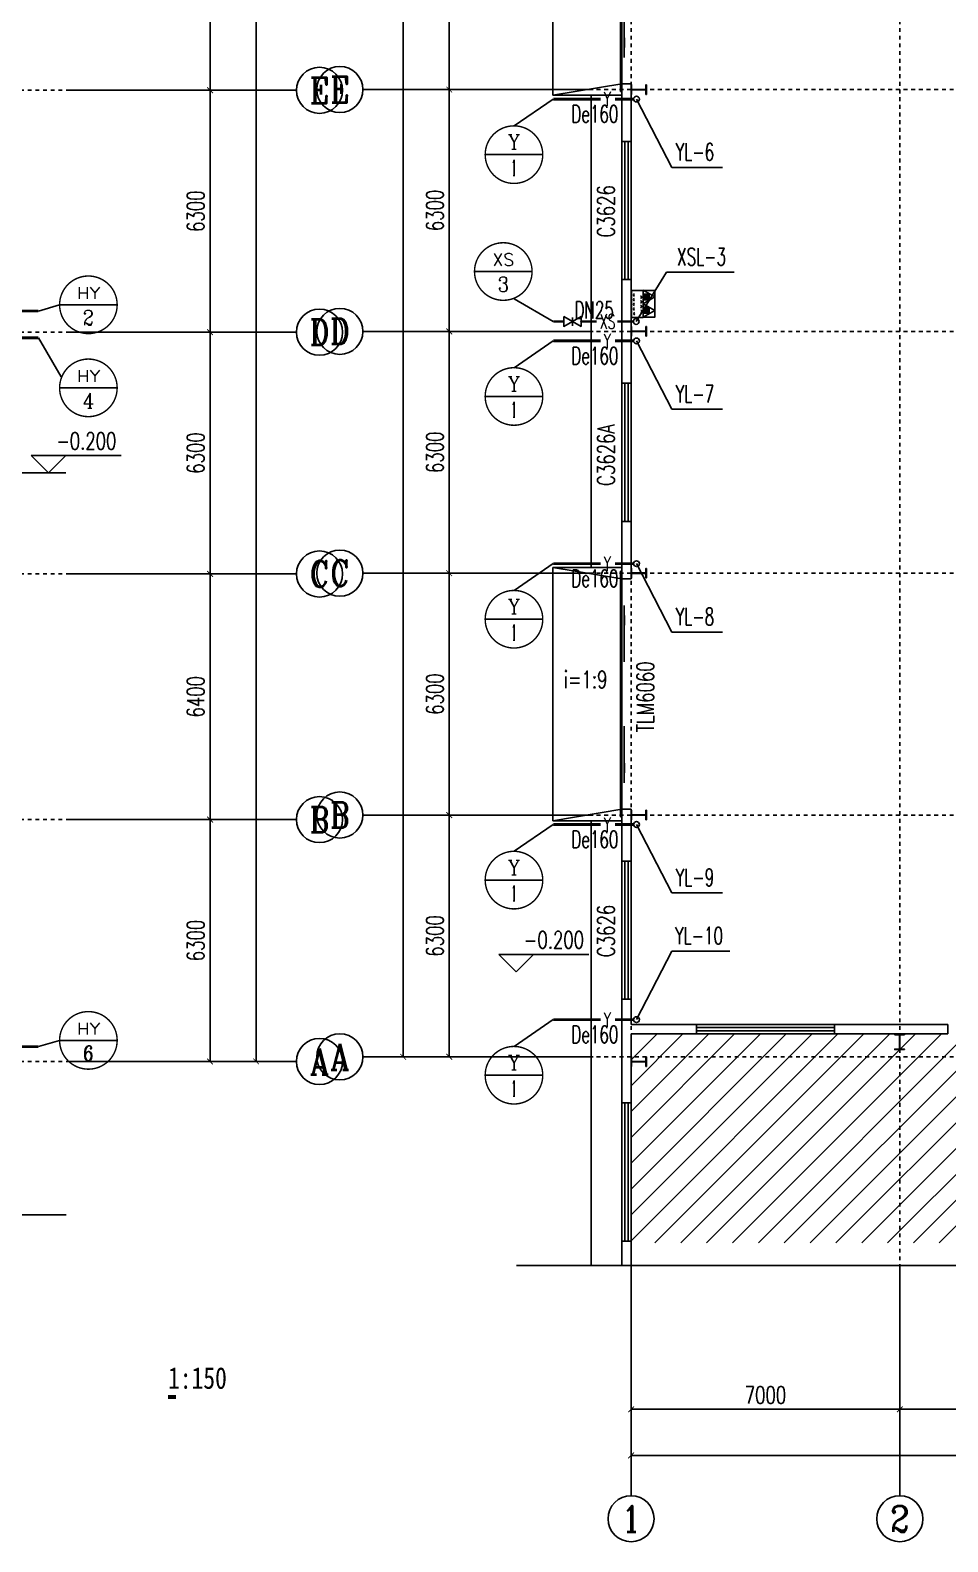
# Model space of a CAD drawing. Header units: millimetres. Extents: x 422266 to 846701, y 53777 to 109039.
# Drawn here: x 422386.35 to 422410.26, y 54715.92 to 54755.3 of the extents above; entities that cross this region are included whole.
import ezdxf
from ezdxf.enums import TextEntityAlignment as Align

# ---------------------------------------------------------------- set-up
doc = ezdxf.new("R2010")
doc.units = ezdxf.units.MM
doc.linetypes.add('DOTE', pattern=[2.42, 2, -0.2, 0.02, -0.2])
for name, color, linetype in [('AXIS_TEXT', 7, 'Continuous'), ('AXIS_外部', 171, 'Continuous'), ('COLUMN', 2, 'Continuous'), ('DIM_SYMB', 171, 'Continuous'), ('DIM_消防', 3, 'Continuous'), ('DIM_雨水', 3, 'Continuous'), ('DOTE', 8, 'DOTE'), ('GROUND', 150, 'Continuous'), ('JZ__灭火器', 6, 'Continuous'), ('PIPE-消防', 1, 'Continuous'), ('PIPE-雨水', 4, 'Continuous'), ('PUB_TEXT', 7, 'Continuous'), ('TEXT_消防', 7, 'Continuous'), ('TEXT_雨水', 7, 'Continuous'), ('TWT_TEXT', 7, 'Continuous'), ('VALVE_消防', 7, 'Continuous'), ('VPIPE-消防', 1, 'Continuous'), ('VPIPE-雨水', 4, 'Continuous'), ('WALL-PARAPET', 6, 'Continuous'), ('WINDOW', 140, 'Continuous'), ('WINDOW_TEXT', 7, 'Continuous'), ('标高', 83, 'Continuous')]:
    doc.layers.add(name, color=color, linetype=linetype)
doc.styles.add('_TCH_AXIS', font='COMPLEX', dxfattribs={"bigfont": 'GBCBIG'})
doc.styles.add('_TCH_DIM', font='SIMPLEX', dxfattribs={"bigfont": 'GBCBIG'})
doc.styles.add('_TCH_DIM_T3', font='SIMPLEX', dxfattribs={"width": 0.705882, "bigfont": 'GBCBIG'})
doc.styles.add('_TCH_WINDOW', font='SIMPLEX', dxfattribs={"height": 3.5, "bigfont": 'GBCBIG'})
doc.styles.add('_TWT_CIRCLE', font='COMPLEX', dxfattribs={"width": 1.1, "height": 3, "bigfont": 'HZTXT'})
doc.styles.add('_TWT_PIPEDN', font='SIMPLEX', dxfattribs={"width": 0.8, "height": 3, "bigfont": 'HZTXT'})
doc.styles.add('_TWT_PIPETEXT', font='COMPLEX', dxfattribs={"width": 0.8, "height": 2.5, "bigfont": 'HZTXT'})
doc.styles.add('_TWT_SERIAL', font='COMPLEX', dxfattribs={"width": 0.8, "height": 3, "bigfont": 'HZTXT'})
doc.styles.add('COMPLEX', font='COMPLEX')
doc.styles.add('HT', font='simhei.ttf', dxfattribs={"width": 0.8})
doc.dimstyles.new('_TCH_ARCH&&150', dxfattribs={"dimtxt": 446.25, "dimasz": 150, "dimexe": 375, "dimexo": 450, "dimgap": 150, "dimtad": 1, "dimdec": 0, "dimzin": 0, "dimdsep": 46, "dimtxsty": '_TCH_DIM_T3', "dimblk": 'ARCHTICK', "dimcen": 0.09, "dimclrt": 7, "dimazin": 2, "dimtfac": 1, "dimtdec": 0, "dimtix": 1, "dimtmove": 2, "dimatfit": 3, "dimfxl": 0, "dimtolj": 1, "dimtzin": 0, "dimarcsym": 0})

# ---------------------------------------------------------------- blocks, each defined once
blk = doc.blocks.new('_AXISO')
blk.add_circle((0, 0), 0.5)
at = {"layer": 'AXIS_TEXT', "style": 'COMPLEX', "width": 1.041667}
blk.add_attdef('A', text='', height=0.56, dxfattribs=at).set_placement((-0.25, -0.28), (0.25, -0.28), align=Align.FIT)
blk = doc.blocks.new('_ArchTick')
at = {"color": 0, "linetype": 'ByBlock', "const_width": 0.15}
blk.add_lwpolyline([(-0.5, -0.5), (0.5, 0.5)], dxfattribs=at)
blk = doc.blocks.new('*D123')
at = {"layer": 'AXIS_外部', "color": 0, "lineweight": -2}
for p, q in [((551566, 124656), (556441, 124656)), ((556066, 67416), (556066, 124656)), ((551566, 67416), (556441, 67416))]:
    blk.add_line(p, q, dxfattribs=at)
at = {"layer": 'Defpoints', "color": 0}
for p in [(551116, 124656), (556066, 124656), (551116, 67416)]:
    blk.add_point(p, dxfattribs=at)
at = {"layer": 'AXIS_外部', "color": 0, "lineweight": -2, "xscale": 150, "yscale": 150, "zscale": 150}
for p, rotation in [((556066, 124656), 90), ((556066, 67416), 270)]:
    blk.add_blockref('_ArchTick', p, dxfattribs=dict(at, rotation=rotation))
at = {"layer": 'AXIS_外部', "color": 7, "insert": (555693, 96036), "char_height": 446.2, "attachment_point": 5, "rotation": 90, "style": '_TCH_DIM_T3'}
blk.add_mtext('\\A1;57240', dxfattribs=at)
blk = doc.blocks.new('*D124')
at = {"layer": 'AXIS_外部', "color": 0, "lineweight": -2}
for p, q in [((551566, 73716), (555241, 73716)), ((554866, 67416), (554866, 73716)), ((551566, 67416), (555241, 67416))]:
    blk.add_line(p, q, dxfattribs=at)
at = {"layer": 'Defpoints', "color": 0}
for p in [(551116, 73716), (554866, 73716), (551116, 67416)]:
    blk.add_point(p, dxfattribs=at)
at = {"layer": 'AXIS_外部', "color": 0, "lineweight": -2, "xscale": 150, "yscale": 150, "zscale": 150}
for p, rotation in [((554866, 73716), 90), ((554866, 67416), 270)]:
    blk.add_blockref('_ArchTick', p, dxfattribs=dict(at, rotation=rotation))
at = {"layer": 'AXIS_外部', "color": 7, "insert": (554493, 70566), "char_height": 446.2, "attachment_point": 5, "rotation": 90, "style": '_TCH_DIM_T3'}
blk.add_mtext('\\A1;6300', dxfattribs=at)
blk = doc.blocks.new('*D125')
at = {"layer": 'AXIS_外部', "color": 0, "lineweight": -2}
for p, q in [((551566, 80116), (555241, 80116)), ((554866, 73716), (554866, 80116)), ((551566, 73716), (555241, 73716))]:
    blk.add_line(p, q, dxfattribs=at)
at = {"layer": 'Defpoints', "color": 0}
for p in [(551116, 80116), (554866, 80116), (551116, 73716)]:
    blk.add_point(p, dxfattribs=at)
at = {"layer": 'AXIS_外部', "color": 0, "lineweight": -2, "xscale": 150, "yscale": 150, "zscale": 150}
for p, rotation in [((554866, 80116), 90), ((554866, 73716), 270)]:
    blk.add_blockref('_ArchTick', p, dxfattribs=dict(at, rotation=rotation))
at = {"layer": 'AXIS_外部', "color": 7, "insert": (554493, 76916), "char_height": 446.2, "attachment_point": 5, "rotation": 90, "style": '_TCH_DIM_T3'}
blk.add_mtext('\\A1;6400', dxfattribs=at)
blk = doc.blocks.new('*D126')
at = {"layer": 'AXIS_外部', "color": 0, "lineweight": -2}
for p, q in [((551566, 86416), (555241, 86416)), ((554866, 80116), (554866, 86416)), ((551566, 80116), (555241, 80116))]:
    blk.add_line(p, q, dxfattribs=at)
at = {"layer": 'Defpoints', "color": 0}
for p in [(551116, 86416), (554866, 86416), (551116, 80116)]:
    blk.add_point(p, dxfattribs=at)
at = {"layer": 'AXIS_外部', "color": 0, "lineweight": -2, "xscale": 150, "yscale": 150, "zscale": 150}
for p, rotation in [((554866, 86416), 90), ((554866, 80116), 270)]:
    blk.add_blockref('_ArchTick', p, dxfattribs=dict(at, rotation=rotation))
at = {"layer": 'AXIS_外部', "color": 7, "insert": (554493, 83266), "char_height": 446.2, "attachment_point": 5, "rotation": 90, "style": '_TCH_DIM_T3'}
blk.add_mtext('\\A1;6300', dxfattribs=at)
blk = doc.blocks.new('*D127')
at = {"layer": 'AXIS_外部', "color": 0, "lineweight": -2}
for p, q in [((551566, 92716), (555241, 92716)), ((554866, 86416), (554866, 92716)), ((551566, 86416), (555241, 86416))]:
    blk.add_line(p, q, dxfattribs=at)
at = {"layer": 'Defpoints', "color": 0}
for p in [(551116, 92716), (554866, 92716), (551116, 86416)]:
    blk.add_point(p, dxfattribs=at)
at = {"layer": 'AXIS_外部', "color": 0, "lineweight": -2, "xscale": 150, "yscale": 150, "zscale": 150}
for p, rotation in [((554866, 92716), 90), ((554866, 86416), 270)]:
    blk.add_blockref('_ArchTick', p, dxfattribs=dict(at, rotation=rotation))
at = {"layer": 'AXIS_外部', "color": 7, "insert": (554493, 89566), "char_height": 446.2, "attachment_point": 5, "rotation": 90, "style": '_TCH_DIM_T3'}
blk.add_mtext('\\A1;6300', dxfattribs=at)
blk = doc.blocks.new('*D128')
at = {"layer": 'AXIS_外部', "color": 0, "lineweight": -2}
for p, q in [((551566, 99116), (555241, 99116)), ((554866, 92716), (554866, 99116)), ((551566, 92716), (555241, 92716))]:
    blk.add_line(p, q, dxfattribs=at)
at = {"layer": 'Defpoints', "color": 0}
for p in [(551116, 99116), (554866, 99116), (551116, 92716)]:
    blk.add_point(p, dxfattribs=at)
at = {"layer": 'AXIS_外部', "color": 0, "lineweight": -2, "xscale": 150, "yscale": 150, "zscale": 150}
for p, rotation in [((554866, 99116), 90), ((554866, 92716), 270)]:
    blk.add_blockref('_ArchTick', p, dxfattribs=dict(at, rotation=rotation))
at = {"layer": 'AXIS_外部', "color": 7, "insert": (554493, 95916), "char_height": 446.2, "attachment_point": 5, "rotation": 90, "style": '_TCH_DIM_T3'}
blk.add_mtext('\\A1;6400', dxfattribs=at)
blk = doc.blocks.new('A$C3ACC4A1C')
at = {"layer": 'COLUMN'}
h = blk.add_hatch(color=256, dxfattribs=at)
h.paths.add_polyline_path([(125, 400), (0, 400), (0, 388), (120, 388), (120, 200), (125, 200)])
h.paths.add_polyline_path([(250, 400), (125, 400), (125, 200), (130, 200), (130, 388), (250, 388)])
h.paths.add_polyline_path([(250, 12), (130, 12), (130, 200), (125, 200), (125, 0), (250, 0)])
h.paths.add_polyline_path([(125, 200), (120, 200), (120, 12), (0, 12), (0, 0), (125, 0)])
blk.add_lwpolyline([(0, 0), (0, 12), (120, 12), (120, 388), (0, 388), (0, 400), (250, 400), (250, 388), (130, 388), (130, 12), (250, 12), (250, 0)], close=True, dxfattribs=at)
blk = doc.blocks.new('消防软管卷盘')
blk.add_lwpolyline([(4963954, 151899), (4963954, 150312), (4964641, 150312), (4964641, 151899)], close=True)
for points, const_width in [([(4964134, 151704), (4964482, 151704)], 1), ([(4964134, 151566), (4964482, 151566)], 1), ([(4964134, 151428), (4964482, 151428)], 1), ([(4964134, 151290), (4964482, 151290)], 1), ([(4964134, 151152), (4964482, 151152)], 1), ([(4964134, 151014), (4964482, 151014)], 0.1), ([(4964134, 150876), (4964482, 150876)], 1), ([(4964134, 150738), (4964482, 150738)], 1), ([(4964150, 150600), (4964499, 150600)], 1), ([(4964150, 150462), (4964499, 150462)], 1)]:
    blk.add_lwpolyline(points, dxfattribs=dict(const_width=const_width))
for centre, start, end in [((4964134, 151636), 90, 270), ((4964134, 151360), 90, 270), ((4964134, 151084), 90, 270), ((4964482, 151498), 270, 90), ((4964482, 151222), 270, 90), ((4964482, 150946), 270, 90), ((4964134, 150808), 90, 270), ((4964150, 150532), 90, 270), ((4964499, 150670), 270, 90)]:
    blk.add_arc(centre, 69, start, end)
blk = doc.blocks.new('手提式干粉灭火器')
h = blk.add_hatch()
h.set_pattern_fill('ANSI31', color=256, scale=225.365854, style=0)
h.set_pattern_definition([(45, (276289.086, 185586.136), (-19.9197154, 19.9197154), [])])
h.paths.add_polyline_path([(72, 158), (-72, 158), (-72, 19), (72, 19)])
for points in [[(0, 303), (-175, 0), (175, 0)], [(-72, 19), (72, 19), (72, 158), (-72, 158)]]:
    blk.add_lwpolyline(points, close=True)
blk = doc.blocks.new('92623')
blk.add_lwpolyline([(8910066, 83014), (8909273, 83014), (8909273, 82670), (8910066, 82670)], close=True)
at = {"xscale": -0.5, "yscale": 0.5, "zscale": 0.5, "rotation": 89.99999999998747}
blk.add_blockref('消防软管卷盘', (8985223, 2565334), dxfattribs=at)
at = {"layer": 'JZ__灭火器', "xscale": 1.141071624, "yscale": 1.141071624, "zscale": 1.141071624, "rotation": 180}
for p in [(8909466, 83014), (8909863, 83014)]:
    blk.add_blockref('手提式干粉灭火器', p, dxfattribs=at)
blk = doc.blocks.new('$WINLIB2D$00000001')
for p, q in [((-0.5, 0.5), (0.5, 0.5)), ((-0.5, 0.5), (-0.5, -0.5)), ((0.5, -0.5), (0.5, 0.5)), ((0.5, 0.167), (-0.5, 0.167)), ((0.5, -0.167), (-0.5, -0.167)), ((-0.5, -0.5), (0.5, -0.5))]:
    blk.add_line(p, q)
blk = doc.blocks.new('$DorLib2D$00000130')
at = {"color": 0, "linetype": 'Continuous'}
for p, q in [((-0.5333, 0.6601), (-0.5333, 0.5127)), ((0, 0.6601), (-0.5333, 0.6601)), ((0, 0.5127), (0, 0.6601)), ((0.5333, 0.6601), (0, 0.6601)), ((0.5333, 0.6601), (0.5333, 0.5127)), ((0, 0.5127), (-0.5333, 0.5127)), ((0.5333, 0.5127), (0, 0.5127)), ((-0.3853, 0.2694), (-0.1396, 0.2694)), ((-0.3853, 0.2694), (-0.2999, 0.2144)), ((-0.2999, 0.2144), (-0.2999, 0.2694)), ((0.3853, 0.2694), (0.1396, 0.2694)), ((0.2999, 0.2144), (0.2999, 0.2694)), ((0.3853, 0.2694), (0.2999, 0.2144))]:
    blk.add_line(p, q, dxfattribs=at)
blk = doc.blocks.new('*D134')
at = {"layer": 'AXIS_外部', "color": 0, "lineweight": -2}
for p, q in [((434387, 125665), (429512, 125665)), ((429887, 68425), (429887, 125665)), ((434387, 68425), (429512, 68425))]:
    blk.add_line(p, q, dxfattribs=at)
at = {"layer": 'Defpoints', "color": 0}
for p in [(429887, 125665), (434837, 125665), (434837, 68425)]:
    blk.add_point(p, dxfattribs=at)
at = {"layer": 'AXIS_外部', "color": 0, "lineweight": -2, "xscale": 150, "yscale": 150, "zscale": 150}
for p, rotation in [((429887, 125665), 90), ((429887, 68425), 270)]:
    blk.add_blockref('_ArchTick', p, dxfattribs=dict(at, rotation=rotation))
at = {"layer": 'AXIS_外部', "color": 7, "insert": (429514, 97045), "char_height": 446.2, "attachment_point": 5, "rotation": 90, "style": '_TCH_DIM_T3'}
blk.add_mtext('\\A1;57240', dxfattribs=at)
blk = doc.blocks.new('*D135')
at = {"layer": 'AXIS_外部', "color": 0, "lineweight": -2}
for p, q in [((434387, 74725), (430712, 74725)), ((431087, 68425), (431087, 74725)), ((434387, 68425), (430712, 68425))]:
    blk.add_line(p, q, dxfattribs=at)
at = {"layer": 'Defpoints', "color": 0}
for p in [(431087, 74725), (434837, 74725), (434837, 68425)]:
    blk.add_point(p, dxfattribs=at)
at = {"layer": 'AXIS_外部', "color": 0, "lineweight": -2, "xscale": 150, "yscale": 150, "zscale": 150}
for p, rotation in [((431087, 74725), 90), ((431087, 68425), 270)]:
    blk.add_blockref('_ArchTick', p, dxfattribs=dict(at, rotation=rotation))
at = {"layer": 'AXIS_外部', "color": 7, "insert": (430714, 71575), "char_height": 446.2, "attachment_point": 5, "rotation": 90, "style": '_TCH_DIM_T3'}
blk.add_mtext('\\A1;6300', dxfattribs=at)
blk = doc.blocks.new('*D136')
at = {"layer": 'AXIS_外部', "color": 0, "lineweight": -2}
for p, q in [((434387, 81025), (430712, 81025)), ((431087, 74725), (431087, 81025)), ((434387, 74725), (430712, 74725))]:
    blk.add_line(p, q, dxfattribs=at)
at = {"layer": 'Defpoints', "color": 0}
for p in [(431087, 81025), (434837, 81025), (434837, 74725)]:
    blk.add_point(p, dxfattribs=at)
at = {"layer": 'AXIS_外部', "color": 0, "lineweight": -2, "xscale": 150, "yscale": 150, "zscale": 150}
for p, rotation in [((431087, 81025), 90), ((431087, 74725), 270)]:
    blk.add_blockref('_ArchTick', p, dxfattribs=dict(at, rotation=rotation))
at = {"layer": 'AXIS_外部', "color": 7, "insert": (430714, 77875), "char_height": 446.2, "attachment_point": 5, "rotation": 90, "style": '_TCH_DIM_T3'}
blk.add_mtext('\\A1;6300', dxfattribs=at)
blk = doc.blocks.new('*D137')
at = {"layer": 'AXIS_外部', "color": 0, "lineweight": -2}
for p, q in [((434387, 87325), (430712, 87325)), ((431087, 81025), (431087, 87325)), ((434387, 81025), (430712, 81025))]:
    blk.add_line(p, q, dxfattribs=at)
at = {"layer": 'Defpoints', "color": 0}
for p in [(431087, 87325), (434837, 87325), (434837, 81025)]:
    blk.add_point(p, dxfattribs=at)
at = {"layer": 'AXIS_外部', "color": 0, "lineweight": -2, "xscale": 150, "yscale": 150, "zscale": 150}
for p, rotation in [((431087, 87325), 90), ((431087, 81025), 270)]:
    blk.add_blockref('_ArchTick', p, dxfattribs=dict(at, rotation=rotation))
at = {"layer": 'AXIS_外部', "color": 7, "insert": (430714, 84175), "char_height": 446.2, "attachment_point": 5, "rotation": 90, "style": '_TCH_DIM_T3'}
blk.add_mtext('\\A1;6300', dxfattribs=at)
blk = doc.blocks.new('*D138')
at = {"layer": 'AXIS_外部', "color": 0, "lineweight": -2}
for p, q in [((434387, 93625), (430712, 93625)), ((431087, 87325), (431087, 93625)), ((434387, 87325), (430712, 87325))]:
    blk.add_line(p, q, dxfattribs=at)
at = {"layer": 'Defpoints', "color": 0}
for p in [(431087, 93625), (434837, 93625), (434837, 87325)]:
    blk.add_point(p, dxfattribs=at)
at = {"layer": 'AXIS_外部', "color": 0, "lineweight": -2, "xscale": 150, "yscale": 150, "zscale": 150}
for p, rotation in [((431087, 93625), 90), ((431087, 87325), 270)]:
    blk.add_blockref('_ArchTick', p, dxfattribs=dict(at, rotation=rotation))
at = {"layer": 'AXIS_外部', "color": 7, "insert": (430714, 90475), "char_height": 446.2, "attachment_point": 5, "rotation": 90, "style": '_TCH_DIM_T3'}
blk.add_mtext('\\A1;6300', dxfattribs=at)
blk = doc.blocks.new('*D139')
at = {"layer": 'AXIS_外部', "color": 0, "lineweight": -2}
for p, q in [((434387, 99925), (430712, 99925)), ((431087, 93625), (431087, 99925)), ((434387, 93625), (430712, 93625))]:
    blk.add_line(p, q, dxfattribs=at)
at = {"layer": 'Defpoints', "color": 0}
for p in [(431087, 99925), (434837, 99925), (434837, 93625)]:
    blk.add_point(p, dxfattribs=at)
at = {"layer": 'AXIS_外部', "color": 0, "lineweight": -2, "xscale": 150, "yscale": 150, "zscale": 150}
for p, rotation in [((431087, 99925), 90), ((431087, 93625), 270)]:
    blk.add_blockref('_ArchTick', p, dxfattribs=dict(at, rotation=rotation))
at = {"layer": 'AXIS_外部', "color": 7, "insert": (430714, 96775), "char_height": 446.2, "attachment_point": 5, "rotation": 90, "style": '_TCH_DIM_T3'}
blk.add_mtext('\\A1;6300', dxfattribs=at)
blk = doc.blocks.new('*D165')
at = {"layer": 'AXIS_外部', "color": 0, "lineweight": -2}
for p, q in [((435825, 62542), (435825, 57667)), ((477825, 62542), (477825, 57667)), ((435825, 58042), (477825, 58042))]:
    blk.add_line(p, q, dxfattribs=at)
at = {"layer": 'Defpoints', "color": 0}
for p in [(435825, 62992), (477825, 62992), (477825, 58042)]:
    blk.add_point(p, dxfattribs=at)
at = {"layer": 'AXIS_外部', "color": 0, "lineweight": -2, "xscale": 150, "yscale": 150, "zscale": 150, "rotation": 180}
blk.add_blockref('_ArchTick', (435825, 58042), dxfattribs=at)
at = {"layer": 'AXIS_外部', "color": 0, "lineweight": -2, "xscale": 150, "yscale": 150, "zscale": 150}
blk.add_blockref('_ArchTick', (477825, 58042), dxfattribs=at)
at = {"layer": 'AXIS_外部', "color": 7, "insert": (456825, 58415), "char_height": 446.2, "attachment_point": 5, "style": '_TCH_DIM_T3'}
blk.add_mtext('\\A1;42000', dxfattribs=at)
blk = doc.blocks.new('*D166')
at = {"layer": 'AXIS_外部', "color": 0, "lineweight": -2}
for p, q in [((435825, 62542), (435825, 58867)), ((442825, 62542), (442825, 58867)), ((435825, 59242), (442825, 59242))]:
    blk.add_line(p, q, dxfattribs=at)
at = {"layer": 'Defpoints', "color": 0}
for p in [(435825, 62992), (442825, 62992), (442825, 59242)]:
    blk.add_point(p, dxfattribs=at)
at = {"layer": 'AXIS_外部', "color": 0, "lineweight": -2, "xscale": 150, "yscale": 150, "zscale": 150, "rotation": 180}
blk.add_blockref('_ArchTick', (435825, 59242), dxfattribs=at)
at = {"layer": 'AXIS_外部', "color": 0, "lineweight": -2, "xscale": 150, "yscale": 150, "zscale": 150}
blk.add_blockref('_ArchTick', (442825, 59242), dxfattribs=at)
at = {"layer": 'AXIS_外部', "color": 7, "insert": (439325, 59615), "char_height": 446.2, "attachment_point": 5, "style": '_TCH_DIM_T3'}
blk.add_mtext('\\A1;7000', dxfattribs=at)
blk = doc.blocks.new('*D167')
at = {"layer": 'AXIS_外部', "color": 0, "lineweight": -2}
for p, q in [((442825, 62542), (442825, 58867)), ((449825, 62542), (449825, 58867)), ((442825, 59242), (449825, 59242))]:
    blk.add_line(p, q, dxfattribs=at)
at = {"layer": 'Defpoints', "color": 0}
for p in [(442825, 62992), (449825, 62992), (449825, 59242)]:
    blk.add_point(p, dxfattribs=at)
at = {"layer": 'AXIS_外部', "color": 0, "lineweight": -2, "xscale": 150, "yscale": 150, "zscale": 150, "rotation": 180}
blk.add_blockref('_ArchTick', (442825, 59242), dxfattribs=at)
at = {"layer": 'AXIS_外部', "color": 0, "lineweight": -2, "xscale": 150, "yscale": 150, "zscale": 150}
blk.add_blockref('_ArchTick', (449825, 59242), dxfattribs=at)
at = {"layer": 'AXIS_外部', "color": 7, "insert": (446325, 59615), "char_height": 446.2, "attachment_point": 5, "style": '_TCH_DIM_T3'}
blk.add_mtext('\\A1;7000', dxfattribs=at)
blk = doc.blocks.new('$VALVE$00000296')
for points in [[(-125, 72), (-125, -72), (125, 72), (125, -72), (-125, 72)], [(0, 60), (0, -64)]]:
    blk.add_lwpolyline(points)
for p in [(-125, 0), (125, 0)]:
    blk.add_point(p)
blk = doc.blocks.new('2325')
at = {"layer": 'AXIS_外部'}
for p, q in [((551116.3, 92715.8), (557116.3, 92715.8)), ((551116.3, 86415.8), (557116.3, 86415.8)), ((551116.3, 80115.8), (557116.3, 80115.8)), ((551116.3, 73715.8), (557116.3, 73715.8)), ((551116.3, 67415.8), (557116.3, 67415.8))]:
    blk.add_line(p, q, dxfattribs=at)
at = {"layer": 'DIM_SYMB', "color": 150}
blk.add_lwpolyline([(437116.3, 63415.8), (494002.8, 63415.8), (494079.3, 63625.8), (494153.3, 63205.8), (494227.8, 63415.8), (551116.3, 63415.8)], dxfattribs=at)
at = {"layer": 'DIM_SYMB', "const_width": 105}
blk.add_lwpolyline([(553770.8, 58677), (553980.8, 58677)], dxfattribs=at)
at = {"layer": 'DIM_消防'}
for p, q in [((550394.2, 86965.8), (550946.4, 87128.4)), ((552446.4, 87128.4), (550946.4, 87128.4)), ((550394.2, 86265.8), (550988.6, 85250.9)), ((552446.4, 84964.5), (550946.4, 84964.5)), ((550394.2, 67801.9), (550946.4, 67964.5)), ((552446.4, 67964.5), (550946.4, 67964.5))]:
    blk.add_line(p, q, dxfattribs=at)
at = {"layer": 'DIM_消防', "const_width": 37.5}
for points in [[(552446.4, 87128.4, 1), (550946.4, 87128.4, 1)], [(552446.4, 84964.5, 1), (550946.4, 84964.5, 1)], [(552446.4, 67964.5, 1), (550946.4, 67964.5, 1)]]:
    blk.add_lwpolyline(points, format="xyb", close=True, dxfattribs=at)
at = {"layer": 'DOTE'}
for p, q in [((437116.3, 92715.8), (551116.3, 92715.8)), ((437116.3, 86415.8), (551116.3, 86415.8)), ((437116.3, 80115.8), (551116.3, 80115.8)), ((437116.3, 73715.8), (551116.3, 73715.8)), ((437116.3, 67415.8), (551116.3, 67415.8))]:
    blk.add_line(p, q, dxfattribs=at)
at = {"layer": 'PIPE-雨水', "linetype": 'Continuous', "ltscale": 1.5, "const_width": 75}
for points in [[(549244.8, 86965.8), (550394.2, 86965.8)], [(549244.8, 86265.8), (550394.2, 86265.8)], [(549244.8, 67801.9), (550394.2, 67801.9)]]:
    blk.add_lwpolyline(points, dxfattribs=at)
at = {"layer": '标高'}
for p, q in [((550657.2, 82751.1), (550207.2, 83201.1)), ((550207.2, 83201.1), (552554.7, 83201.1)), ((550657.2, 82751.1), (551107.2, 83201.1)), ((549607.2, 82751.1), (551107.2, 82751.1))]:
    blk.add_line(p, q, dxfattribs=at)
at = {"layer": 'AXIS_外部'}
ref = blk.add_blockref('_AXISO', (557716.3, 92715.8), dxfattribs=dict(at, xscale=1200, yscale=1200, zscale=1200))
ref.add_attrib('A', 'E', dxfattribs={"layer": 'AXIS_TEXT', "height": 672.5, "style": '_TCH_AXIS', "width": 0.982456}).set_placement((557464.6, 92379.6), (557968, 92379.6), align=Align.FIT)
ref = blk.add_blockref('_AXISO', (557716.3, 86415.8), dxfattribs=dict(at, xscale=1200, yscale=1200, zscale=1200))
ref.add_attrib('A', 'D', dxfattribs={"layer": 'AXIS_TEXT', "height": 672.5, "style": '_TCH_AXIS', "width": 0.924665}).set_placement((557464.6, 86079.6), (557968, 86079.6), align=Align.FIT)
ref = blk.add_blockref('_AXISO', (557716.3, 80115.8), dxfattribs=dict(at, xscale=1200, yscale=1200, zscale=1200))
ref.add_attrib('A', 'C', dxfattribs={"layer": 'AXIS_TEXT', "height": 678, "style": '_TCH_AXIS', "width": 1.024}).set_placement((557468.3, 79776.8), (557964.2, 79776.8), align=Align.FIT)
ref = blk.add_blockref('_AXISO', (557716.3, 73715.8), dxfattribs=dict(at, xscale=1200, yscale=1200, zscale=1200))
ref.add_attrib('A', 'B', dxfattribs={"layer": 'AXIS_TEXT', "height": 672.5, "style": '_TCH_AXIS', "width": 0.924665}).set_placement((557464.6, 73379.6), (557968, 73379.6), align=Align.FIT)
ref = blk.add_blockref('_AXISO', (557716.3, 67415.8), dxfattribs=dict(at, xscale=1200, yscale=1200, zscale=1200))
ref.add_attrib('A', 'A', dxfattribs={"layer": 'AXIS_TEXT', "height": 678, "style": '_TCH_AXIS', "width": 0.853333}).set_placement((557468.3, 67076.8), (557964.2, 67076.8), align=Align.FIT)
at = {"layer": 'DIM_消防', "color": 7, "style": '_TWT_CIRCLE'}
for s, height, p, p2 in [('HY', 303.36, (551394.5, 87281.7), (551998.3, 87281.7)), ('2', 388.1, (551554.1, 86601), (551838.7, 86601)), ('HY', 303.36, (551394.5, 85117.8), (551998.3, 85117.8)), ('4', 385.3, (551545, 84439.6), (551847.7, 84439.6)), ('HY', 303.36, (551394.5, 68117.7), (551998.3, 68117.7)), ('6', 390.8, (551563.3, 67434.7), (551829.4, 67434.7))]:
    blk.add_text(s, height=height, dxfattribs=at).set_placement(p, p2, align=Align.FIT)
at = {"layer": 'PUB_TEXT'}
for s, height, style, width, p in [('-0.200', 446.25, '_TCH_DIM', 0.705882, (550859.7, 83358.6)), ('1:150', 563.29, 'HT', 0.8, (553770.8, 58887))]:
    blk.add_text(s, height=height, dxfattribs=dict(at, style=style, width=width)).set_placement(p)
at = {"layer": 'AXIS_外部'}
for p1, p2, distance, picture, middle in [((551116.3, 67415.8), (551116.3, 124655.8), -4950, '*D123', (555693.2, 96035.8)), ((551116.3, 92715.8), (551116.3, 99115.8), -3750, '*D128', (554493.2, 95915.8)), ((551116.3, 86415.8), (551116.3, 92715.8), -3750, '*D127', (554493.2, 89565.8)), ((551116.3, 80115.8), (551116.3, 86415.8), -3750, '*D126', (554493.2, 83265.8)), ((551116.3, 73715.8), (551116.3, 80115.8), -3750, '*D125', (554493.2, 76915.8)), ((551116.3, 67415.8), (551116.3, 73715.8), -3750, '*D124', (554493.2, 70565.8))]:
    dim = blk.add_aligned_dim(p1=p1, p2=p2, distance=distance, dimstyle='_TCH_ARCH&&150', dxfattribs=at)
    dim.commit()
    dim.dimension.update_dxf_attribs({"geometry": picture, "text_midpoint": middle})
blk = doc.blocks.new('242355')
h = blk.add_hatch()
h.set_pattern_fill('ANSI31', color=250, scale=300, style=0)
h.set_pattern_definition([(45, (-1551042.43, -18620780.66), (-336.759605, 336.759605), [])])
h.paths.add_polyline_path([(435825.8, 69013.2), (477819.8, 69013.2), (477819.8, 63579.6), (435825.8, 63579.6)])
at = {"layer": 'AXIS_外部'}
for p, q in [((434836.8, 93625.2), (428836.8, 93625.2)), ((434836.8, 87325.2), (428836.8, 87325.2)), ((434836.8, 81025.2), (428836.8, 81025.2)), ((434836.8, 74725.2), (428836.8, 74725.2)), ((434836.8, 68425.2), (428836.8, 68425.2)), ((435824.8, 62991.6), (435824.8, 56991.6)), ((442824.8, 62991.6), (442824.8, 56991.6))]:
    blk.add_line(p, q, dxfattribs=at)
at = {"layer": 'DIM_SYMB'}
blk.add_lwpolyline([(435391.1, 77875.2, 0, 0, 0), (434378.3, 77875.2, 120, 0, 0), (433928.3, 77875.2, 0, 0, 0)], format="xyseb", dxfattribs=at)
at = {"layer": 'DIM_SYMB', "color": 150}
blk.add_lwpolyline([(432836.8, 62991.6), (456717.3, 62991.6), (456793.8, 63201.6), (456867.8, 62781.6), (456942.3, 62991.6), (480824.8, 62991.6)], dxfattribs=at)
at = {"layer": 'DIM_消防'}
for p, q in [((433796.7, 93376.9), (432781.8, 92679.2)), ((433523.6, 91929.2), (432023.6, 91929.2)), ((433245.4, 88884.3), (431745.4, 88884.3)), ((435959, 87582.1), (436746.9, 88864.5)), ((436746.9, 88864.5), (438506, 88864.5)), ((433796.7, 87582.1), (432781.8, 88176.5)), ((433796.7, 87076.9), (432781.8, 86379.2)), ((433523.6, 85629.2), (432023.6, 85629.2)), ((433796.7, 81273.5), (432781.8, 80575.7)), ((433523.6, 79825.8), (432023.6, 79825.8)), ((433796.7, 74476.9), (432781.8, 73779.2)), ((433523.6, 73029.2), (432023.6, 73029.2)), ((433796.7, 69394), (432781.8, 68696.2)), ((433523.6, 67946.3), (432023.6, 67946.3))]:
    blk.add_line(p, q, dxfattribs=at)
at = {"layer": 'DIM_消防', "const_width": 37.5}
for points in [[(433523.6, 91929.2, 1), (432023.6, 91929.2, 1)], [(433245.4, 88884.3, 1), (431745.4, 88884.3, 1)], [(433523.6, 85629.2, 1), (432023.6, 85629.2, 1)], [(433523.6, 79825.8, 1), (432023.6, 79825.8, 1)], [(433523.6, 73029.2, 1), (432023.6, 73029.2, 1)], [(433523.6, 67946.3, 1), (432023.6, 67946.3, 1)]]:
    blk.add_lwpolyline(points, format="xyb", close=True, dxfattribs=at)
at = {"layer": 'DIM_雨水'}
for p, q in [((435964.7, 93376.9), (436887.7, 91594.5)), ((436887.7, 91594.5), (438207, 91594.5)), ((435964.7, 87076.9), (436887.7, 85294.5)), ((436887.7, 85294.5), (438207, 85294.5)), ((435964.7, 81273.5), (436887.7, 79491.1)), ((436887.7, 79491.1), (438207, 79491.1)), ((435964.7, 74476.9), (436887.7, 72694.5)), ((436887.7, 72694.5), (438207, 72694.5)), ((435964.7, 69394), (436887.7, 71176.4)), ((436887.7, 71176.4), (438397.2, 71176.4))]:
    blk.add_line(p, q, dxfattribs=at)
at = {"layer": 'DOTE'}
for p, q in [((435824.8, 127425.2), (435824.8, 62991.6)), ((442824.8, 127425.2), (442824.8, 62991.6)), ((478824.8, 93625.2), (434836.8, 93625.2)), ((478824.8, 87325.2), (434836.8, 87325.2)), ((478824.8, 81025.2), (434836.8, 81025.2)), ((478824.8, 74725.2), (434836.8, 74725.2)), ((478824.8, 68425.2), (434836.8, 68425.2))]:
    blk.add_line(p, q, dxfattribs=at)
at = {"layer": 'GROUND', "color": 8}
for p, q in [((433784.8, 100075.2), (433784.8, 93475.2)), ((435584.8, 100075.2), (435584.8, 93475.2)), ((435584.8, 93775.2), (433784.8, 93475.2)), ((433784.8, 93475.2), (435584.8, 93475.2)), ((434784.8, 93475.2), (434784.8, 81175.2)), ((435584.8, 93475.2), (435584.8, 81175.2)), ((433784.8, 81175.2), (433784.8, 74575.2)), ((433784.8, 81175.2), (435584.8, 81175.2)), ((435584.8, 80875.2), (433784.8, 81175.2)), ((435584.8, 81175.2), (435584.8, 74575.2)), ((435584.8, 74875.2), (433784.8, 74575.2)), ((433784.8, 74575.2), (435584.8, 74575.2)), ((434784.8, 74575.2), (434784.8, 62991.6)), ((435584.8, 74575.2), (435584.8, 62991.6)), ((435584.8, 62991.6), (478064.8, 62991.6))]:
    blk.add_line(p, q, dxfattribs=at)
at = {"layer": 'PIPE-消防', "linetype": 'Continuous', "ltscale": 1.5, "const_width": 52.5}
for points in [[(434072, 87582.1), (433796.7, 87582.1)], [(434931.5, 87582.1), (434522, 87582.1)], [(435884, 87582.1), (435470.1, 87582.1)]]:
    blk.add_lwpolyline(points, dxfattribs=at)
at = {"layer": 'PIPE-雨水', "linetype": 'Continuous', "ltscale": 1.5, "const_width": 75}
for points in [[(435035.7, 93376.9), (433796.7, 93376.9)], [(435889.7, 93376.9), (435402.8, 93376.9)], [(435035.7, 87076.9), (433796.7, 87076.9)], [(435889.7, 87076.9), (435402.8, 87076.9)], [(435035.7, 81273.5), (433796.7, 81273.5)], [(435889.7, 81273.5), (435402.8, 81273.5)], [(435035.7, 74476.9), (433796.7, 74476.9)], [(435889.7, 74476.9), (435402.8, 74476.9)], [(435035.7, 69394), (433796.7, 69394)], [(435889.7, 69394), (435402.8, 69394)]]:
    blk.add_lwpolyline(points, dxfattribs=at)
at = {"layer": 'VPIPE-消防', "linetype": 'Continuous'}
blk.add_circle((435959, 87582.1), 75, dxfattribs=at)
at = {"layer": 'VPIPE-雨水', "linetype": 'Continuous'}
for centre in [(435964.7, 93376.9), (435964.7, 87076.9), (435964.7, 81273.5), (435964.7, 74476.9), (435964.7, 69394)]:
    blk.add_circle(centre, 75, dxfattribs=at)
at = {"layer": 'WALL-PARAPET'}
for p, q in [((435824.8, 93775.2), (435584.8, 93775.2)), ((435584.8, 93775.2), (435584.8, 92275.2)), ((435824.8, 92275.2), (435824.8, 93775.2)), ((435584.8, 92275.2), (435824.8, 92275.2)), ((435824.8, 88675.2), (435584.8, 88675.2)), ((435584.8, 88675.2), (435584.8, 85975.2)), ((435824.8, 85975.2), (435824.8, 88675.2)), ((435584.8, 85975.2), (435824.8, 85975.2)), ((435824.8, 82375.2), (435584.8, 82375.2)), ((435584.8, 82375.2), (435584.8, 80875.2)), ((435824.8, 80875.2), (435824.8, 82375.2)), ((435584.8, 80875.2), (435824.8, 80875.2)), ((435824.8, 74875.2), (435584.8, 74875.2)), ((435584.8, 74875.2), (435584.8, 73525.2)), ((435824.8, 73525.2), (435824.8, 74875.2)), ((435584.8, 73525.2), (435824.8, 73525.2)), ((435824.8, 69925.2), (435584.8, 69925.2)), ((435584.8, 69925.2), (435584.8, 69145.2)), ((435824.8, 69265.2), (435824.8, 69925.2)), ((435584.8, 69145.2), (435584.8, 67225.2)), ((437524.8, 69265.2), (435824.8, 69265.2)), ((435824.8, 69025.2), (437524.8, 69025.2)), ((435824.8, 67225.2), (435824.8, 69025.2)), ((437524.8, 69025.2), (437524.8, 69265.2)), ((444074.8, 69265.2), (441124.8, 69265.2)), ((441124.8, 69265.2), (441124.8, 69025.2)), ((441124.8, 69025.2), (444074.8, 69025.2)), ((444074.8, 69025.2), (444074.8, 69265.2)), ((435584.8, 67225.2), (435824.8, 67225.2)), ((435824.8, 63625.2), (435584.8, 63625.2)), ((435584.8, 63625.2), (435584.8, 62991.6)), ((435824.8, 62991.6), (435824.8, 63625.2)), ((435584.8, 62991.6), (435824.8, 62991.6))]:
    blk.add_line(p, q, dxfattribs=at)
at = {"layer": '标高'}
for p, q in [((432830.3, 70643.5), (432380.3, 71093.5)), ((432380.3, 71093.5), (434727.8, 71093.5)), ((432830.3, 70643.5), (433280.3, 71093.5))]:
    blk.add_line(p, q, dxfattribs=at)
at = {"xscale": -0.882, "yscale": 0.882, "zscale": 0.882, "rotation": 90}
blk.add_blockref('92623', (509356.8, 7946369.8), dxfattribs=at)
at = {"layer": 'AXIS_外部'}
ref = blk.add_blockref('_AXISO', (428236.8, 93625.2), dxfattribs=dict(at, xscale=1200, yscale=1200, zscale=1200))
ref.add_attrib('A', 'E', dxfattribs={"layer": 'AXIS_TEXT', "height": 672.5, "style": '_TCH_AXIS', "width": 0.982456}).set_placement((427985.1, 93289), (428488.5, 93289), align=Align.FIT)
ref = blk.add_blockref('_AXISO', (428236.8, 87325.2), dxfattribs=dict(at, xscale=1200, yscale=1200, zscale=1200))
ref.add_attrib('A', 'D', dxfattribs={"layer": 'AXIS_TEXT', "height": 672.5, "style": '_TCH_AXIS', "width": 0.924665}).set_placement((427985.1, 86989), (428488.5, 86989), align=Align.FIT)
ref = blk.add_blockref('_AXISO', (428236.8, 81025.2), dxfattribs=dict(at, xscale=1200, yscale=1200, zscale=1200))
ref.add_attrib('A', 'C', dxfattribs={"layer": 'AXIS_TEXT', "height": 678, "style": '_TCH_AXIS', "width": 1.024}).set_placement((427988.8, 80686.2), (428484.7, 80686.2), align=Align.FIT)
ref = blk.add_blockref('_AXISO', (428236.8, 74725.2), dxfattribs=dict(at, xscale=1200, yscale=1200, zscale=1200))
ref.add_attrib('A', 'B', dxfattribs={"layer": 'AXIS_TEXT', "height": 672.5, "style": '_TCH_AXIS', "width": 0.924665}).set_placement((427985.1, 74389), (428488.5, 74389), align=Align.FIT)
ref = blk.add_blockref('_AXISO', (428236.8, 68425.2), dxfattribs=dict(at, xscale=1200, yscale=1200, zscale=1200))
ref.add_attrib('A', 'A', dxfattribs={"layer": 'AXIS_TEXT', "height": 678, "style": '_TCH_AXIS', "width": 0.853333}).set_placement((427988.8, 68086.2), (428484.7, 68086.2), align=Align.FIT)
ref = blk.add_blockref('_AXISO', (435824.8, 56391.6), dxfattribs=dict(at, xscale=1200, yscale=1200, zscale=1200))
ref.add_attrib('A', '1', dxfattribs={"layer": 'AXIS_TEXT', "height": 676.6, "style": '_TCH_AXIS', "width": 1.716475}).set_placement((435575.9, 56053.3), (436073.7, 56053.3), align=Align.FIT)
ref = blk.add_blockref('_AXISO', (442824.8, 56391.6), dxfattribs=dict(at, xscale=1200, yscale=1200, zscale=1200))
ref.add_attrib('A', '2', dxfattribs={"layer": 'AXIS_TEXT', "height": 675.3, "style": '_TCH_AXIS', "width": 1.109827}).set_placement((442575, 56053.9), (443074.6, 56053.9), align=Align.FIT)
at = {"layer": 'COLUMN', "xscale": -1, "rotation": 90}
for p in [(436224.8, 93750.2), (436224.8, 87450.2), (436224.8, 81150.2), (436224.8, 74850.2), (436224.8, 68425.2)]:
    blk.add_blockref('A$C3ACC4A1C', p, dxfattribs=at)
at = {"layer": 'COLUMN', "xscale": -1}
blk.add_blockref('A$C3ACC4A1C', (442944.8, 68613.2), dxfattribs=at)
at = {"layer": 'VALVE_消防', "xscale": -1.8, "yscale": -1.8, "zscale": 1.8, "rotation": 180}
blk.add_blockref('$VALVE$00000296', (434297, 87582.1), dxfattribs=at)
at = {"layer": 'WINDOW'}
ref = blk.add_blockref('$DorLib2D$00000130', (435704.8, 96775.2), dxfattribs=dict(at, xscale=6000, yscale=240, zscale=6000, rotation=90.00000000000641))
ref.add_attrib('A', 'TLM6060', (436460.4, 95777.7), dxfattribs={"layer": 'WINDOW_TEXT', "height": 446.25, "rotation": 90, "style": '_TCH_WINDOW', "width": 0.705882})
ref = blk.add_blockref('$WINLIB2D$00000001', (435704.8, 90475.2), dxfattribs=dict(at, xscale=3600.000000003725, yscale=-240, zscale=3600.000000003725, rotation=90.00000000000641))
ref.add_attrib('A', 'C3626', (435395.4, 89770.2), dxfattribs={"layer": 'WINDOW_TEXT', "height": 446.25, "rotation": 90, "style": '_TCH_WINDOW', "width": 0.705882})
ref = blk.add_blockref('$WINLIB2D$00000001', (435704.8, 84175.2), dxfattribs=dict(at, xscale=3600.000000003725, yscale=-240, zscale=3600.000000003725, rotation=90.00000000000641))
ref.add_attrib('A', 'C3626A', (435395.4, 83297.7), dxfattribs={"layer": 'WINDOW_TEXT', "height": 446.25, "rotation": 90, "style": '_TCH_WINDOW', "width": 0.705882})
ref = blk.add_blockref('$DorLib2D$00000130', (435704.8, 77875.2), dxfattribs=dict(at, xscale=6000, yscale=240, zscale=6000, rotation=90.00000000000641))
ref.add_attrib('A', 'TLM6060', (436418.9, 76877.7), dxfattribs={"layer": 'WINDOW_TEXT', "height": 446.25, "rotation": 90, "style": '_TCH_WINDOW', "width": 0.705882})
ref = blk.add_blockref('$WINLIB2D$00000001', (435704.8, 71725.2), dxfattribs=dict(at, xscale=3600.000000003725, yscale=-240, zscale=3600.000000003725, rotation=90.00000000000641))
ref.add_attrib('A', 'C3626', (435395.4, 71020.2), dxfattribs={"layer": 'WINDOW_TEXT', "height": 446.25, "rotation": 90, "style": '_TCH_WINDOW', "width": 0.705882})
for p, xscale, yscale, zscale, rotation in [((439324.8, 69145.2), -3600.000000003725, 240, -3600.000000003725, 180), ((435704.8, 65425.2), 3600.000000003725, -240, 3600.000000003725, 90.0000000000065)]:
    blk.add_blockref('$WINLIB2D$00000001', p, dxfattribs=dict(at, xscale=xscale, yscale=yscale, zscale=zscale, rotation=rotation))
at = {"layer": 'DIM_消防', "color": 7, "style": '_TWT_CIRCLE'}
for s, height, p, p2 in [('Y', 382.3, (432613.4, 92069.4), (432933.8, 92069.4)), ('1', 406.2, (432720.4, 91386.2), (432826.8, 91386.2)), ('XS', 317.96, (432212.3, 89034.9), (432778.6, 89034.9)), ('3', 388.1, (432353.1, 88356.9), (432637.7, 88356.9)), ('Y', 382.3, (432613.4, 85769.4), (432933.8, 85769.4)), ('1', 406.2, (432720.4, 85086.2), (432826.8, 85086.2)), ('Y', 382.3, (432613.4, 79966), (432933.8, 79966)), ('1', 406.2, (432720.4, 79282.8), (432826.8, 79282.8)), ('Y', 382.3, (432613.4, 73169.4), (432933.8, 73169.4)), ('1', 406.2, (432720.4, 72486.2), (432826.8, 72486.2)), ('Y', 382.3, (432613.4, 68086.4), (432933.8, 68086.4)), ('1', 406.2, (432720.4, 67403.3), (432826.8, 67403.3))]:
    blk.add_text(s, height=height, dxfattribs=at).set_placement(p, p2, align=Align.FIT)
at = {"layer": 'PUB_TEXT', "style": '_TCH_DIM', "width": 0.705882}
blk.add_text('i=1:9', height=446.25, rotation=360, dxfattribs=at).set_placement((434074.7, 78032.7))
blk.add_text('-0.200', height=446.25, dxfattribs=at).set_placement((433032.8, 71251))
at = {"layer": 'TEXT_消防', "linetype": 'Continuous', "style": '_TWT_PIPEDN', "width": 0.64}
blk.add_text('DN25', height=450, dxfattribs=at).set_placement((434349.8, 87657.1))
at = {"layer": 'TEXT_消防', "style": '_TWT_PIPETEXT', "width": 0.64}
blk.add_text('XS', height=375, dxfattribs=at).set_placement((435006.5, 87394.6))
at = {"layer": 'TEXT_雨水', "style": '_TWT_PIPETEXT', "width": 0.64}
for p in [(435110.7, 93189.4), (435110.7, 86889.4), (435110.7, 81086), (435110.7, 74289.4), (435110.7, 69206.5)]:
    blk.add_text('Y', height=375, dxfattribs=at).set_placement(p)
at = {"layer": 'TEXT_雨水', "linetype": 'Continuous', "style": '_TWT_PIPEDN', "width": 0.64}
for p in [(434270.4, 92766.2), (434270.4, 86466.2), (434270.4, 80662.7), (434270.4, 73866.2), (434270.4, 68783.2)]:
    blk.add_text('De160', height=450, dxfattribs=at).set_placement(p)
at = {"layer": 'TWT_TEXT', "style": '_TWT_SERIAL', "width": 0.64}
for s, p in [('YL-6', (436988.6, 91774.5)), ('XSL-3', (437027, 89044.5)), ('YL-7', (436988.6, 85474.5)), ('YL-8', (436988.6, 79671.1)), ('YL-9', (436988.6, 72874.5)), ('YL-10', (436973.1, 71356.4))]:
    blk.add_text(s, height=450, dxfattribs=at).set_placement(p)
at = {"layer": 'AXIS_外部'}
for p1, p2, distance, picture, middle in [((434836.8, 68425.2), (434836.8, 125665.2), 4950, '*D134', (429513.7, 97045.2)), ((434836.8, 93625.2), (434836.8, 99925.2), 3750, '*D139', (430713.7, 96775.2)), ((434836.8, 87325.2), (434836.8, 93625.2), 3750, '*D138', (430713.7, 90475.2)), ((434836.8, 81025.2), (434836.8, 87325.2), 3750, '*D137', (430713.7, 84175.2)), ((434836.8, 74725.2), (434836.8, 81025.2), 3750, '*D136', (430713.7, 77875.2)), ((434836.8, 68425.2), (434836.8, 74725.2), 3750, '*D135', (430713.7, 71575.2)), ((435824.8, 62991.6), (477824.8, 62991.6), -4950, '*D165', (456824.8, 58414.7)), ((435824.8, 62991.6), (442824.8, 62991.6), -3750, '*D166', (439324.8, 59614.7)), ((442824.8, 62991.6), (449824.8, 62991.6), -3750, '*D167', (446324.8, 59614.7))]:
    dim = blk.add_aligned_dim(p1=p1, p2=p2, distance=distance, dimstyle='_TCH_ARCH&&150', dxfattribs=at)
    dim.commit()
    dim.dimension.update_dxf_attribs({"geometry": picture, "text_midpoint": middle})

msp = doc.modelspace()

# ---------------------------------------------------------------- block references
at = {"color": 2, "xscale": 0.001, "yscale": 0.001, "zscale": 0.001}
for name, p in [('2325', (421836.171, 54661.018)), ('242355', (421966.181, 54660.129))]:
    msp.add_blockref(name, p, dxfattribs=at)

doc.saveas('drawing.dxf')
